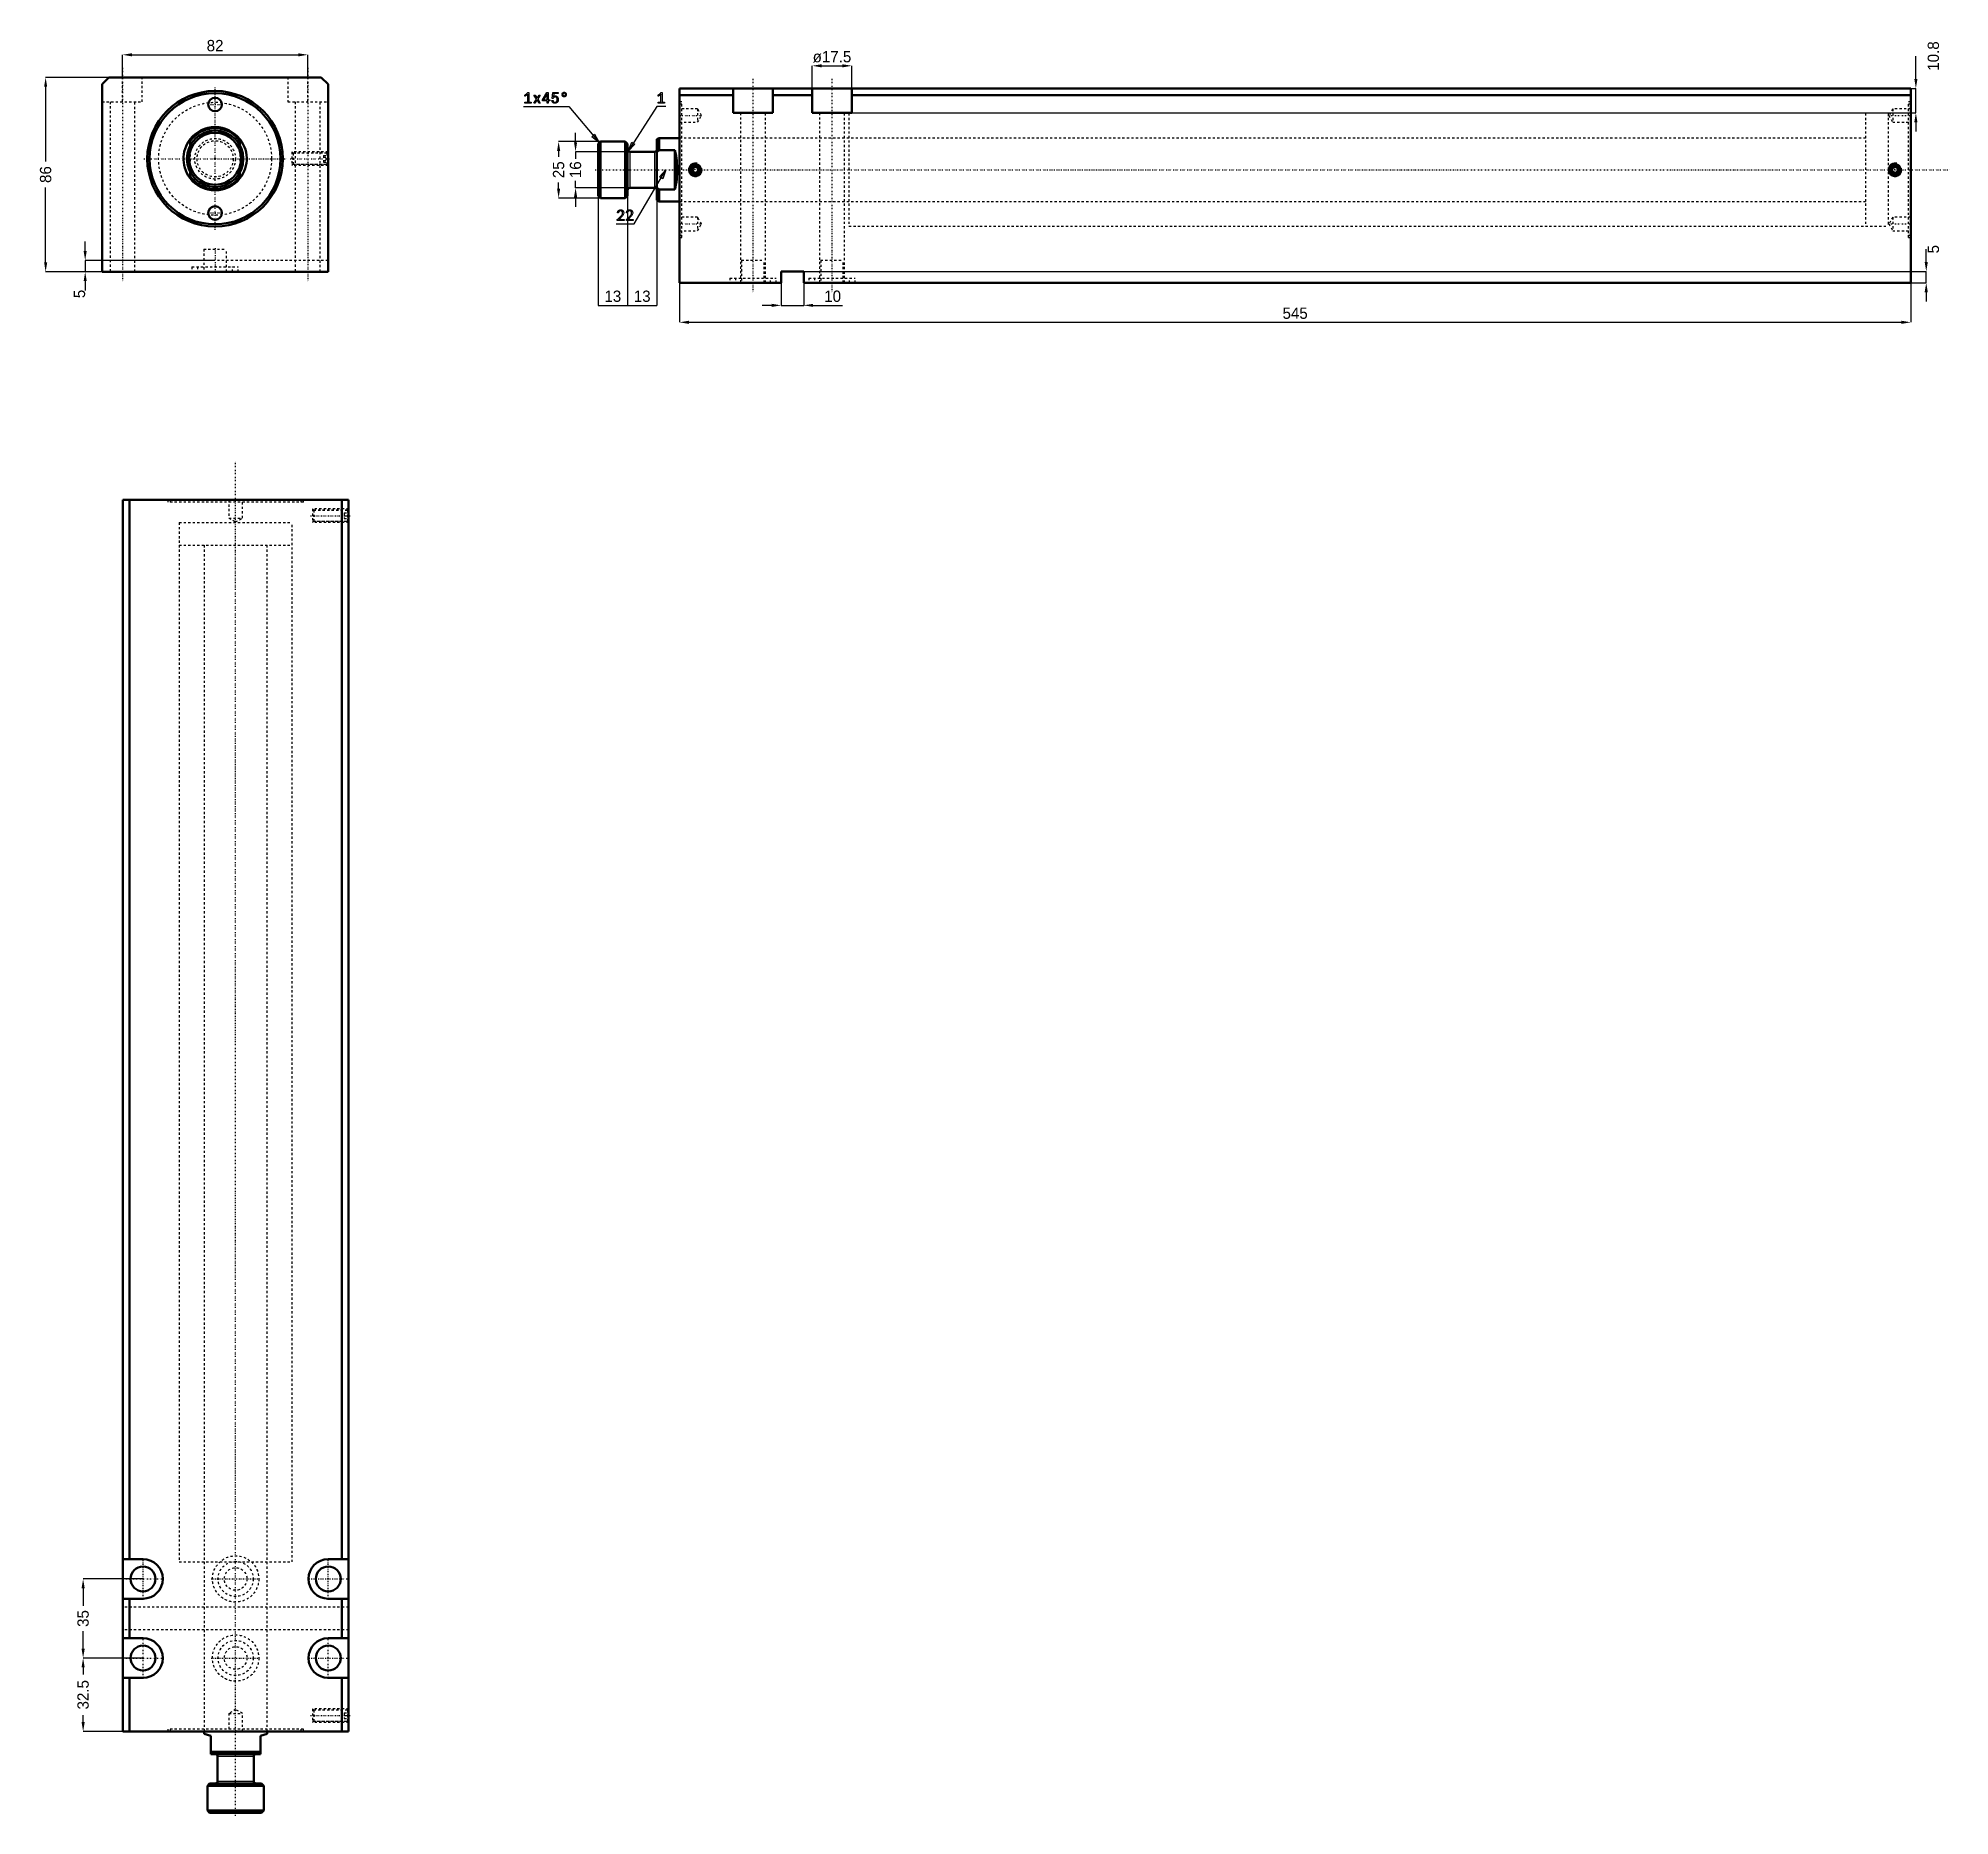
# Model space of a CAD drawing. Header units: millimetres. Extents: x -78 to 768, y -733 to 53.
import ezdxf

# ---------------------------------------------------------------- set-up
doc = ezdxf.new("R2010")
doc.units = ezdxf.units.MM
doc.linetypes.add('Center', pattern=[1.5, 0.45, -0.5, 0.05, -0.5])
doc.linetypes.add('Dashed', pattern=[2, 1, -1])
for name, color, linetype, lineweight in [('2d ConnectionPoints', 7, 'Continuous', 50), ('AM_0', 7, 'Continuous', 50), ('AM_4', 3, 'Continuous', 25), ('AM_5', 3, 'Continuous', 25), ('AM_7', 7, 'Center', 25), ('AM_9', 6, 'Dashed', 25)]:
    doc.layers.add(name, color=color, linetype=linetype, lineweight=lineweight)
doc.dimstyles.new('ISO-25', dxfattribs={"dimtxt": 2.5, "dimasz": 2.5, "dimexe": 1.25, "dimexo": 0.625, "dimtad": 1, "dimtxsty": 'Standard', "dimcen": 2.5, "dimadec": 0, "dimazin": 0, "dimtfac": 1, "dimtmove": 0, "dimatfit": 3, "dimfxl": 0, "dimarcsym": 0})

# ---------------------------------------------------------------- blocks, each defined once
blk = doc.blocks.new('1_JECX_MF_TLA_50_450_0_rod__0_in_JECX_MF_160_TLA_50_450_0__0')
at = {"layer": 'AM_0'}
for p, q in [((-11, 5.94), (-11, 8.66)), ((11, 8.66), (11, 5.94)), ((-11, -8.66), (-11, -5.94)), ((11, -5.94), (11, -8.66))]:
    blk.add_line(p, q, dxfattribs=at)
for points in [[(-11, 8.66), (-11.71, 7.67), (-12.34, 6.62), (-12.87, 5.52), (-13.3, 4.38), (-13.63, 3.2), (-13.86, 2), (-13.98, 0.78), (-13.99, -0.44), (-13.9, -1.65), (-13.7, -2.86), (-13.4, -4.04), (-13, -5.2), (-12.5, -6.31), (-11.9, -7.37), (-11.21, -8.38), (-11, -8.66)], [(11, -8.66), (11.71, -7.67), (12.34, -6.62), (12.87, -5.52), (13.3, -4.38), (13.63, -3.2), (13.86, -2), (13.98, -0.78), (13.99, 0.44), (13.9, 1.65), (13.7, 2.86), (13.4, 4.04), (13, 5.2), (12.5, 6.31), (11.9, 7.37), (11.21, 8.38), (11, 8.66)]]:
    blk.add_lwpolyline(points, dxfattribs=at)
for radius in [12.5, 11.5]:
    blk.add_circle((0, 0), radius, dxfattribs=at)
for radius, start, end in [(14, 38.21321, 141.78679), (13.5, 35.43094, 144.56906), (13.5, 215.43094, 324.56906), (14, 218.21321, 321.78679)]:
    blk.add_arc((0, 0), radius, start, end, dxfattribs=at)
at = {"layer": 'AM_9'}
for p, q in [((-11, 5.94), (-11, -5.94)), ((11, 5.94), (11, -5.94))]:
    blk.add_line(p, q, dxfattribs=at)
for radius in [9, 8]:
    blk.add_circle((0, 0), radius, dxfattribs=at)
blk = doc.blocks.new('2_JECX_MF_EXLA_50_450_0_body__0_in_JECX_MF_160_TLA_50_450_0__0')
at = {"layer": 'AM_0'}
for p, q in [((-47, 36), (-50, 33)), ((47, 36), (-47, 36)), ((50, 33), (47, 36)), ((-50, 33), (-50, -50)), ((50, -50), (50, 33)), ((-50, -50), (50, -50))]:
    blk.add_line(p, q, dxfattribs=at)
for centre, radius in [((0, 0), 30), ((0, 0), 29), ((0, 24), 3), ((0, -24), 3)]:
    blk.add_circle(centre, radius, dxfattribs=at)
at = {"layer": 'AM_5', "linetype": 'Dashed'}
for p, q in [((50, 3), (34, 3)), ((50, -3), (34, -3))]:
    blk.add_line(p, q, dxfattribs=at)
at = {"layer": 'AM_7'}
for p, q in [((-41, 40.3), (-41, -54.3)), ((41, 40.3), (41, -54.3)), ((0, -31.5), (0, 31.5)), ((-3.15, 24), (3.15, 24)), ((-31.5, 0), (31.5, 0)), ((33.2, 0), (50.8, 0)), ((-3.15, -24), (3.15, -24)), ((0, -39.5), (0, -50.5))]:
    blk.add_line(p, q, dxfattribs=at)
at = {"layer": 'AM_9'}
for p, q in [((-41, 25.2), (-41, 36)), ((-32.25, 25.2), (-32.25, 36)), ((32.25, 36), (32.25, 25.2)), ((41, 25.2), (41, 36)), ((-50, 25.2), (-32.25, 25.2)), ((-46.5, 25.2), (-46.5, -50)), ((-35.5, -50), (-35.5, 25.2)), ((32.25, 25.2), (50, 25.2)), ((35.5, 25.2), (35.5, -50)), ((46.5, -50), (46.5, 25.2)), ((34.54, 2.46), (34, 3)), ((34, 3), (34, -3)), ((49.5, 2.4), (34, 2.4)), ((49.46, 2.46), (34.54, 2.46)), ((34.54, 2.46), (34.54, -2.46)), ((48, 1.44), (50, 1.44)), ((48, 1.44), (48, -1.44)), ((48, 0.72), (50, 0.72)), ((50, 3), (49.46, 2.46)), ((49.46, 2.46), (49.46, -2.46)), ((50, 1.9), (49.5, 2.4)), ((49.5, 2.4), (49.5, -2.4)), ((34, -2.4), (49.5, -2.4)), ((34, -3), (34.54, -2.46)), ((34.54, -2.46), (49.46, -2.46)), ((48, -0.72), (50, -0.72)), ((48, -1.44), (50, -1.44)), ((49.46, -2.46), (50, -3)), ((49.5, -2.4), (50, -1.9)), ((-5, -40), (5, -40)), ((-5, -40), (-5, -50)), ((5, -50), (5, -40)), ((50, -45), (-50, -45)), ((-10.25, -47.9), (10.25, -47.9)), ((-10.25, -47.9), (-10.25, -50)), ((-7.75, -47.9), (-7.75, -50)), ((7.75, -50), (7.75, -47.9)), ((10.25, -50), (10.25, -47.9))]:
    blk.add_line(p, q, dxfattribs=at)
blk.add_circle((0, 0), 25, dxfattribs=at)
blk = doc.blocks.new('*D3')
at = {"layer": 'AM_5', "color": 0, "lineweight": -2}
for p, q in [((-41, 36), (-41, 46)), ((-36.83, 46), (36.83, 46)), ((41, 36), (41, 46))]:
    blk.add_line(p, q, dxfattribs=at)
at = {"layer": 'AM_5', "color": 0}
for points in [[(-36.83, 46.69), (-36.83, 45.31), (-41, 46)], [(36.83, 45.31), (36.83, 46.69), (41, 46)]]:
    blk.add_solid(points, dxfattribs=at)
at = {"layer": 'Defpoints', "color": 0}
for p in [(41, 46), (-41, 36), (41, 36)]:
    blk.add_point(p, dxfattribs=at)
at = {"layer": 'AM_5', "color": 0, "insert": (0, 50.05), "char_height": 5, "attachment_point": 5}
blk.add_mtext('82', dxfattribs=at)
blk = doc.blocks.new('*D4')
at = {"layer": 'AM_5', "color": 0, "lineweight": -2}
for p, q in [((-47, 36), (-75, 36)), ((-75, 31.83), (-75, -1.28)), ((-75, -45.83), (-75, -12.72)), ((-50, -50), (-75, -50))]:
    blk.add_line(p, q, dxfattribs=at)
at = {"layer": 'AM_5', "color": 0}
for points in [[(-74.31, 31.83), (-75.69, 31.83), (-75, 36)], [(-75.69, -45.83), (-74.31, -45.83), (-75, -50)]]:
    blk.add_solid(points, dxfattribs=at)
at = {"layer": 'Defpoints', "color": 0}
for p in [(-47, 36), (-75, -50), (-50, -50)]:
    blk.add_point(p, dxfattribs=at)
at = {"layer": 'AM_5', "color": 0, "insert": (-75, -7), "char_height": 5, "attachment_point": 5, "rotation": 90}
blk.add_mtext('86', dxfattribs=at)
blk = doc.blocks.new('*D5')
at = {"layer": 'AM_5', "color": 0, "lineweight": -2}
for p, q in [((-57.5, -40.83), (-57.5, -36.67)), ((0, -45), (-57.5, -45)), ((-57.5, -45), (-57.5, -50)), ((-50, -50), (-57.5, -50)), ((-57.5, -54.17), (-57.5, -58.33))]:
    blk.add_line(p, q, dxfattribs=at)
at = {"layer": 'AM_5', "color": 0}
for points in [[(-58.19, -40.83), (-56.81, -40.83), (-57.5, -45)], [(-56.81, -54.17), (-58.19, -54.17), (-57.5, -50)]]:
    blk.add_solid(points, dxfattribs=at)
at = {"layer": 'Defpoints', "color": 0}
for p in [(-57.5, -50), (-50, -50), (0, -45)]:
    blk.add_point(p, dxfattribs=at)
at = {"layer": 'AM_5', "color": 0, "insert": (-60, -59.83), "char_height": 5, "attachment_point": 5, "rotation": 90}
blk.add_mtext('5', dxfattribs=at)
blk = doc.blocks.new('1_JECX_MF_TLA_50_450_0_rod__0_in_JECX_MF_160_TLA_50_450_0__4')
at = {"layer": 'AM_0'}
for p, q in [((-14, 0), (-14, -1.03)), ((14, -1.03), (14, 0)), ((-11, -2), (-14, -1.03)), ((-11, -10), (-11, -2)), ((14, -1.03), (11, -2)), ((11, -2), (11, -10)), ((-11, -9), (11, -9)), ((-11, -10), (11, -10)), ((-8, -11), (-8, -22)), ((8, -22), (8, -11)), ((-11.5, -23), (-12.5, -24)), ((-12.5, -24), (-12.5, -35)), ((-12.5, -24), (12.5, -24)), ((-11.5, -23), (11.5, -23)), ((12.5, -24), (11.5, -23)), ((12.5, -35), (12.5, -24)), ((-12.5, -35), (12.5, -35)), ((-12.5, -35), (-11.5, -36)), ((-11.5, -36), (11.5, -36)), ((11.5, -36), (12.5, -35))]:
    blk.add_line(p, q, dxfattribs=at)
for centre, start, end in [((-9, -11), 0, 90), ((9, -11), 90, 180), ((-9, -22), 270, 360), ((9, -22), 180, 270)]:
    blk.add_arc(centre, 1, start, end, dxfattribs=at)
at = {"layer": 'AM_4'}
for p, q in [((-8, -11), (8, -11)), ((-8, -22), (8, -22))]:
    blk.add_line(p, q, dxfattribs=at)
at = {"layer": 'AM_7'}
blk.add_line((0, -37.3), (0, 562.25), dxfattribs=at)
at = {"layer": 'AM_9'}
for p, q in [((-25, 535), (25, 535)), ((-25, 535), (-25, 525)), ((25, 525), (25, 535)), ((-25, 525), (25, 525)), ((-14, 525), (-14, 0)), ((14, 0), (14, 525))]:
    blk.add_line(p, q, dxfattribs=at)
blk = doc.blocks.new('2_JECX_MF_EXLA_50_450_0_body__0_in_JECX_MF_160_TLA_50_450_0__4')
at = {"layer": 'AM_0'}
for p, q in [((50, 545), (-50, 545)), ((-50, 545), (-50, 0)), ((-47, 545), (-47, 76.25)), ((47, 545), (47, 76.25)), ((50, 545), (50, 0)), ((-41, 76.25), (-50, 76.25)), ((50, 76.25), (41, 76.25)), ((-50, 58.75), (-41, 58.75)), ((-47, 58.75), (-47, 41.25)), ((41, 58.75), (50, 58.75)), ((47, 58.75), (47, 41.25)), ((-41, 41.25), (-50, 41.25)), ((50, 41.25), (41, 41.25)), ((-50, 23.75), (-41, 23.75)), ((-47, 23.75), (-47, 0)), ((41, 23.75), (50, 23.75)), ((47, 23.75), (47, 0)), ((50, 0), (-50, 0))]:
    blk.add_line(p, q, dxfattribs=at)
for centre in [(-41, 67.5), (41, 67.5), (-41, 32.5), (41, 32.5)]:
    blk.add_circle(centre, 5.5, dxfattribs=at)
for centre, start, end in [((-41, 67.5), 270, 90), ((41, 67.5), 90, 270), ((-41, 32.5), 270, 90), ((41, 32.5), 90, 270)]:
    blk.add_arc(centre, 8.75, start, end, dxfattribs=at)
at = {"layer": 'AM_5', "linetype": 'Dashed'}
for p, q in [((50, 541), (34, 541)), ((50, 535), (34, 535)), ((50, 10), (34, 10)), ((50, 4), (34, 4))]:
    blk.add_line(p, q, dxfattribs=at)
at = {"layer": 'AM_7'}
for p, q in [((33.2, 538), (50.8, 538)), ((-41, 58.3125), (-41, 76.6875)), ((41, 58.3125), (41, 76.6875)), ((-50.1875, 67.5), (-31.8125, 67.5)), ((-10.7625, 67.5), (10.7625, 67.5)), ((31.8125, 67.5), (50.1875, 67.5)), ((-41, 23.3125), (-41, 41.6875)), ((41, 23.3125), (41, 41.6875)), ((-50.1875, 32.5), (-31.8125, 32.5)), ((-10.7625, 32.5), (10.7625, 32.5)), ((31.8125, 32.5), (50.1875, 32.5)), ((33.2, 7), (50.8, 7))]:
    blk.add_line(p, q, dxfattribs=at)
at = {"layer": 'AM_9'}
for p, q in [((-30, 545), (-30, 544)), ((30, 544), (-30, 544)), ((-29, 545), (-29, 544)), ((-3, 545), (-3, 537)), ((3, 537), (3, 545)), ((29, 544), (29, 545)), ((30, 544), (30, 545)), ((-25, 535), (25, 535)), ((-25, 535), (-25, 75)), ((-3, 537), (0, 535.2679)), ((-3, 537), (3, 537)), ((0, 535.2679), (3, 537)), ((25, 75), (25, 535)), ((34, 541), (34, 535)), ((34.5415, 540.4585), (34, 541)), ((49.5, 540.4), (34, 540.4)), ((34, 535.6), (49.5, 535.6)), ((34, 535), (34.5415, 535.5415)), ((49.4585, 540.4585), (34.5415, 540.4585)), ((34.5415, 540.4585), (34.5415, 535.5415)), ((34.5415, 535.5415), (49.4585, 535.5415)), ((48, 539.25), (50, 539.25)), ((48, 539.25), (48, 536.75)), ((48, 538), (50, 538)), ((48, 536.75), (50, 536.75)), ((50, 541), (49.4585, 540.4585)), ((49.4585, 540.4585), (49.4585, 535.5415)), ((49.4585, 535.5415), (50, 535)), ((49.5, 540.4), (49.5, 535.6)), ((50, 539.9), (49.5, 540.4)), ((49.5, 535.6), (50, 536.1)), ((-25, 75), (25, 75)), ((-14, 75), (-14, 0)), ((14, 0), (14, 75)), ((50, 55), (-50, 55)), ((50, 45), (-50, 45)), ((0, 9.7321), (-3, 8)), ((3, 8), (0, 9.7321)), ((34, 10), (34, 4)), ((34.5415, 9.4585), (34, 10)), ((49.5, 9.4), (34, 9.4)), ((49.4585, 9.4585), (34.5415, 9.4585)), ((34.5415, 9.4585), (34.5415, 4.5415)), ((50, 10), (49.4585, 9.4585)), ((49.4585, 9.4585), (49.4585, 4.5415)), ((50, 8.9), (49.5, 9.4)), ((49.5, 9.4), (49.5, 4.6)), ((30, 1), (-30, 1)), ((-30, 1), (-30, 0)), ((-29, 1), (-29, 0)), ((-3, 8), (-3, 0)), ((-3, 8), (3, 8)), ((3, 0), (3, 8)), ((29, 0), (29, 1)), ((30, 0), (30, 1)), ((34, 4.6), (49.5, 4.6)), ((34, 4), (34.5415, 4.5415)), ((34.5415, 4.5415), (49.4585, 4.5415)), ((48, 8.25), (50, 8.25)), ((48, 8.25), (48, 5.75)), ((48, 7), (50, 7)), ((48, 5.75), (50, 5.75)), ((49.4585, 4.5415), (50, 4)), ((49.5, 4.6), (50, 5.1))]:
    blk.add_line(p, q, dxfattribs=at)
for centre, radius in [((0, 67.5), 10.25), ((0, 67.5), 7.75), ((0, 67.5), 5), ((0, 32.5), 10.25), ((0, 32.5), 7.75), ((0, 32.5), 5)]:
    blk.add_circle(centre, radius, dxfattribs=at)
blk = doc.blocks.new('*D11')
at = {"layer": 'AM_5', "color": 0, "lineweight": -2}
for p, q in [((-31.91, -628.49), (-58.41, -628.49)), ((-58.41, -632.65), (-58.41, -640.32)), ((-58.41, -659.32), (-58.41, -651.65)), ((-31.91, -663.49), (-58.41, -663.49))]:
    blk.add_line(p, q, dxfattribs=at)
at = {"layer": 'AM_5', "color": 0}
for points in [[(-59.1, -632.65), (-57.71, -632.65), (-58.41, -628.49)], [(-59.1, -659.32), (-57.71, -659.32), (-58.41, -663.49)]]:
    blk.add_solid(points, dxfattribs=at)
at = {"layer": 'Defpoints', "color": 0}
for p in [(-58.41, -628.49), (-31.91, -628.49), (-31.91, -663.49)]:
    blk.add_point(p, dxfattribs=at)
at = {"layer": 'AM_5', "color": 0, "insert": (-58.41, -645.99), "char_height": 5, "attachment_point": 5, "rotation": 90}
blk.add_mtext('35', dxfattribs=at)
blk = doc.blocks.new('*D12')
at = {"layer": 'AM_5', "color": 0, "lineweight": -2}
for p, q in [((-31.91, -663.49), (-58.41, -663.49)), ((-58.41, -667.65), (-58.41, -670.74)), ((-58.41, -691.82), (-58.41, -688.74)), ((-40.91, -695.99), (-58.41, -695.99))]:
    blk.add_line(p, q, dxfattribs=at)
at = {"layer": 'AM_5', "color": 0}
for points in [[(-59.1, -667.65), (-57.71, -667.65), (-58.41, -663.49)], [(-59.1, -691.82), (-57.71, -691.82), (-58.41, -695.99)]]:
    blk.add_solid(points, dxfattribs=at)
at = {"layer": 'Defpoints', "color": 0}
for p in [(-31.91, -663.49), (-58.41, -695.99), (-40.91, -695.99)]:
    blk.add_point(p, dxfattribs=at)
at = {"layer": 'AM_5', "color": 0, "insert": (-58.41, -679.74), "char_height": 5, "attachment_point": 5, "rotation": 90}
blk.add_mtext('32.5', dxfattribs=at)
blk = doc.blocks.new('1_JECX_MF_TLA_50_450_0_rod__0_in_JECX_MF_160_TLA_50_450_0__2')
at = {"layer": 'AM_0'}
for p, q in [((-35, 12.5), (-36, 11.5)), ((-36, 11.5), (-36, -11.5)), ((-24, 12.5), (-35, 12.5)), ((-35, 12.5), (-35, -12.5)), ((-23, 11.5), (-24, 12.5)), ((-24, 12.5), (-24, -12.5)), ((-23, 11.5), (-23, -11.5)), ((-9, 14), (-10, 13.5)), ((-10, 13.5), (-10, -13.5)), ((-9, 8.66), (-10, 7.83)), ((0, 14), (-9, 14)), ((-9, 14), (-9, 8.66)), ((-2, 8.66), (-9, 8.66)), ((-2, 8.66), (-2, -8.66)), ((-11, 8), (-22, 8)), ((-22, -8), (-11, -8)), ((-36, -11.5), (-35, -12.5)), ((-35, -12.5), (-24, -12.5)), ((-24, -12.5), (-23, -11.5)), ((-10, -13.5), (-9, -14)), ((-9, -8.66), (-2, -8.66)), ((-9, -8.66), (-9, -14)), ((-9, -14), (0, -14))]:
    blk.add_line(p, q, dxfattribs=at)
for points in [[(-2, -8.66), (-1.77, -7.67), (-1.57, -6.62), (-1.39, -5.52), (-1.25, -4.38), (-1.15, -3.2), (-1.07, -2), (-1.03, -0.78), (-1.03, 0.44), (-1.06, 1.65), (-1.12, 2.86), (-1.22, 4.04), (-1.35, 5.2), (-1.51, 6.31), (-1.71, 7.37), (-1.93, 8.38), (-2, 8.66)], [(-10, -7.83), (-9.96, -7.86), (-9, -8.66)]]:
    blk.add_lwpolyline(points, dxfattribs=at)
for centre, start, end in [((-22, 9), 180, 270), ((-11, 9), 270, 0), ((-22, -9), 90, 180), ((-11, -9), 360, 90)]:
    blk.add_arc(centre, 1, start, end, dxfattribs=at)
at = {"layer": 'AM_4'}
for p, q in [((-22, 8), (-22, -8)), ((-11, 8), (-11, -8))]:
    blk.add_line(p, q, dxfattribs=at)
at = {"layer": 'AM_7'}
blk.add_line((-37.3, 0), (562.25, 0), dxfattribs=at)
at = {"layer": 'AM_9'}
for p, q in [((535, 25), (525, 25)), ((525, 25), (525, -25)), ((535, 25), (535, -25)), ((525, 14), (0, 14)), ((0, -14), (525, -14)), ((525, -25), (535, -25))]:
    blk.add_line(p, q, dxfattribs=at)
blk = doc.blocks.new('2_JECX_MF_EXLA_50_450_0_body__0_in_JECX_MF_160_TLA_50_450_0__2')
at = {"layer": 'AM_0'}
for p, q in [((0, -50), (0, 36)), ((545, 36), (0, 36)), ((23.75, 36), (23.75, 25.2)), ((41.25, 25.2), (41.25, 36)), ((58.75, 36), (58.75, 25.2)), ((76.25, 25.2), (76.25, 36)), ((545, -50), (545, 36)), ((23.75, 33), (0, 33)), ((58.75, 33), (41.25, 33)), ((545, 33), (76.25, 33)), ((23.75, 25.2), (41.25, 25.2)), ((58.75, 25.2), (76.25, 25.2)), ((7, 1.44), (5.75, 0.72)), ((5.75, 0.72), (5.75, -0.72)), ((8.25, 0.72), (7, 1.44)), ((8.25, -0.72), (8.25, 0.72)), ((538, 1.44), (536.75, 0.72)), ((536.75, 0.72), (536.75, -0.72)), ((539.25, 0.72), (538, 1.44)), ((539.25, -0.72), (539.25, 0.72)), ((5.75, -0.72), (7, -1.44)), ((7, -1.44), (8.25, -0.72)), ((536.75, -0.72), (538, -1.44)), ((538, -1.44), (539.25, -0.72)), ((45, -50), (0, -50)), ((45, -45), (45, -50)), ((55, -45), (45, -45)), ((55, -50), (55, -45)), ((545, -50), (55, -50))]:
    blk.add_line(p, q, dxfattribs=at)
for centre, radius in [((7, 0), 2.46), ((7, 0), 2.4), ((7, 0), 1.9), ((538, 0), 2.46), ((538, 0), 2.4), ((538, 0), 1.9)]:
    blk.add_circle(centre, radius, dxfattribs=at)
at = {"layer": 'AM_5'}
for centre in [(7, 0), (538, 0)]:
    blk.add_arc(centre, 3, 75, 15, dxfattribs=at)
at = {"layer": 'AM_7'}
for p, q in [((32.5, 40.3), (32.5, -54.3)), ((67.5, 40.3), (67.5, -54.3)), ((-0.49, 24), (10.22, 24)), ((534.78, 24), (545.49, 24)), ((7, -3.15), (7, 3.15)), ((538, -3.15), (538, 3.15)), ((-0.49, -24), (10.22, -24)), ((534.78, -24), (545.49, -24))]:
    blk.add_line(p, q, dxfattribs=at)
at = {"layer": 'AM_9'}
for p, q in [((1, 30), (0, 30)), ((1, 29), (0, 29)), ((8, 27), (0, 27)), ((1, -30), (1, 30)), ((9.73, 24), (8, 27)), ((8, 27), (8, 21)), ((537, 27), (535.27, 24)), ((545, 27), (537, 27)), ((537, 27), (537, 21)), ((544, -30), (544, 30)), ((545, 30), (544, 30)), ((545, 29), (544, 29)), ((0, 21), (8, 21)), ((8, 21), (9.73, 24)), ((27, 25.2), (27, -50)), ((38, -50), (38, 25.2)), ((62, 25.2), (62, -50)), ((73, -50), (73, 25.2)), ((535, 25), (75, 25)), ((75, 25), (75, -25)), ((535, 25), (535, -25)), ((535.27, 24), (537, 21)), ((537, 21), (545, 21)), ((75, 14), (0, 14)), ((0, -14), (75, -14)), ((8, -21), (0, -21)), ((9.73, -24), (8, -21)), ((8, -21), (8, -27)), ((8, -27), (9.73, -24)), ((75, -25), (535, -25)), ((537, -21), (535.27, -24)), ((535.27, -24), (537, -27)), ((545, -21), (537, -21)), ((537, -21), (537, -27)), ((0, -27), (8, -27)), ((0, -29), (1, -29)), ((0, -30), (1, -30)), ((537, -27), (545, -27)), ((544, -29), (545, -29)), ((544, -30), (545, -30)), ((27.5, -40), (37.5, -40)), ((27.5, -40), (27.5, -50)), ((37.5, -50), (37.5, -40)), ((62.5, -40), (72.5, -40)), ((62.5, -40), (62.5, -50)), ((72.5, -50), (72.5, -40)), ((22.25, -47.9), (42.75, -47.9)), ((22.25, -47.9), (22.25, -50)), ((24.75, -47.9), (24.75, -50)), ((40.25, -50), (40.25, -47.9)), ((42.75, -50), (42.75, -47.9)), ((57.25, -47.9), (77.75, -47.9)), ((57.25, -47.9), (57.25, -50)), ((59.75, -47.9), (59.75, -50)), ((75.25, -50), (75.25, -47.9)), ((77.75, -50), (77.75, -47.9))]:
    blk.add_line(p, q, dxfattribs=at)
blk = doc.blocks.new('*D25')
at = {"layer": 'AM_5', "color": 0, "lineweight": -2}
for p, q in [((264.3, 31.13), (264.3, 41.13)), ((268.47, 41.13), (277.64, 41.13)), ((281.8, 31.13), (281.8, 41.13))]:
    blk.add_line(p, q, dxfattribs=at)
at = {"layer": 'AM_5', "color": 0}
for points in [[(268.47, 41.82), (268.47, 40.43), (264.3, 41.13)], [(277.64, 41.82), (277.64, 40.43), (281.8, 41.13)]]:
    blk.add_solid(points, dxfattribs=at)
at = {"layer": 'Defpoints', "color": 0}
for p in [(281.8, 41.13), (264.3, 31.13), (281.8, 31.13)]:
    blk.add_point(p, dxfattribs=at)
at = {"layer": 'AM_5', "color": 0, "insert": (273.05, 45.13), "char_height": 5, "attachment_point": 5}
blk.add_mtext('ø17.5', dxfattribs=at)
blk = doc.blocks.new('*D26')
at = {"layer": 'AM_5', "color": 0, "lineweight": -2}
for p, q in [((752.8, 35.29), (752.8, 45.46)), ((281.8, 31.13), (752.8, 31.13)), ((752.8, 20.33), (752.8, 31.13)), ((281.8, 20.33), (752.8, 20.33)), ((752.8, 16.16), (752.8, 11.99))]:
    blk.add_line(p, q, dxfattribs=at)
at = {"layer": 'AM_5', "color": 0}
for points in [[(752.11, 35.29), (753.5, 35.29), (752.8, 31.13)], [(752.11, 16.16), (753.5, 16.16), (752.8, 20.33)]]:
    blk.add_solid(points, dxfattribs=at)
at = {"layer": 'Defpoints', "color": 0}
for p in [(281.8, 31.13), (752.8, 31.13), (281.8, 20.33)]:
    blk.add_point(p, dxfattribs=at)
at = {"layer": 'AM_5', "color": 0, "insert": (760.55, 45.46), "char_height": 5, "attachment_point": 5, "rotation": 90}
blk.add_mtext('10.8', dxfattribs=at)
blk = doc.blocks.new('*D27')
at = {"layer": 'AM_5', "color": 0, "lineweight": -2}
for p, q in [((205.55, -54.87), (205.55, -72.37)), ((750.55, -54.87), (750.55, -72.37)), ((209.72, -72.37), (746.39, -72.37))]:
    blk.add_line(p, q, dxfattribs=at)
at = {"layer": 'AM_5', "color": 0}
for points in [[(209.72, -71.68), (209.72, -73.07), (205.55, -72.37)], [(746.39, -71.68), (746.39, -73.07), (750.55, -72.37)]]:
    blk.add_solid(points, dxfattribs=at)
at = {"layer": 'Defpoints', "color": 0}
for p in [(205.55, -54.87), (750.55, -54.87), (750.55, -72.37)]:
    blk.add_point(p, dxfattribs=at)
at = {"layer": 'AM_5', "color": 0, "insert": (478.05, -68.37), "char_height": 5, "attachment_point": 5}
blk.add_mtext('545', dxfattribs=at)
blk = doc.blocks.new('*D28')
at = {"layer": 'AM_5', "color": 0, "lineweight": -2}
for p, q in [((182.55, -16.37), (182.55, -64.87)), ((195.55, -13.87), (195.55, -64.87)), ((182.55, -64.87), (195.55, -64.87))]:
    blk.add_line(p, q, dxfattribs=at)
at = {"layer": 'Defpoints', "color": 0}
for p in [(182.55, -16.37), (195.55, -13.87), (195.55, -64.87)]:
    blk.add_point(p, dxfattribs=at)
at = {"layer": 'AM_5', "color": 0, "insert": (189.05, -60.87), "char_height": 5, "attachment_point": 5}
blk.add_mtext('13', dxfattribs=at)
blk = doc.blocks.new('*D29')
at = {"layer": 'AM_5', "color": 0, "lineweight": -2}
for p, q in [((169.55, -16.37), (169.55, -64.87)), ((182.55, -16.37), (182.55, -64.87)), ((169.55, -64.87), (182.55, -64.87))]:
    blk.add_line(p, q, dxfattribs=at)
at = {"layer": 'Defpoints', "color": 0}
for p in [(169.55, -16.37), (182.55, -16.37), (182.55, -64.87)]:
    blk.add_point(p, dxfattribs=at)
at = {"layer": 'AM_5', "color": 0, "insert": (176.05, -60.87), "char_height": 5, "attachment_point": 5}
blk.add_mtext('13', dxfattribs=at)
blk = doc.blocks.new('*D30')
at = {"layer": 'AM_5', "color": 0, "lineweight": -2}
for p, q in [((170.55, 7.63), (152.05, 7.63)), ((152.05, 3.46), (152.05, 0.79)), ((152.05, -13.21), (152.05, -10.54)), ((170.55, -17.37), (152.05, -17.37))]:
    blk.add_line(p, q, dxfattribs=at)
at = {"layer": 'AM_5', "color": 0}
for points in [[(151.36, 3.46), (152.75, 3.46), (152.05, 7.63)], [(151.36, -13.21), (152.75, -13.21), (152.05, -17.37)]]:
    blk.add_solid(points, dxfattribs=at)
at = {"layer": 'Defpoints', "color": 0}
for p in [(152.05, 7.63), (170.55, 7.63), (170.55, -17.37)]:
    blk.add_point(p, dxfattribs=at)
at = {"layer": 'AM_5', "color": 0, "insert": (152.05, -4.87), "char_height": 5, "attachment_point": 5, "rotation": 90}
blk.add_mtext('25', dxfattribs=at)
blk = doc.blocks.new('*D31')
at = {"layer": 'AM_5', "color": 0, "lineweight": -2}
for p, q in [((159.55, 7.29), (159.55, 11.46)), ((183.55, 3.13), (159.55, 3.13)), ((159.55, 3.13), (159.55, -0.04)), ((159.55, -12.87), (159.55, -9.71)), ((183.55, -12.87), (159.55, -12.87)), ((159.55, -17.04), (159.55, -21.21))]:
    blk.add_line(p, q, dxfattribs=at)
at = {"layer": 'AM_5', "color": 0}
for points in [[(158.86, 7.29), (160.25, 7.29), (159.55, 3.13)], [(158.86, -17.04), (160.25, -17.04), (159.55, -12.87)]]:
    blk.add_solid(points, dxfattribs=at)
at = {"layer": 'Defpoints', "color": 0}
for p in [(159.55, 3.13), (183.55, 3.13), (183.55, -12.87)]:
    blk.add_point(p, dxfattribs=at)
at = {"layer": 'AM_5', "color": 0, "insert": (159.55, -4.87), "char_height": 5, "attachment_point": 5, "rotation": 90}
blk.add_mtext('16', dxfattribs=at)
blk = doc.blocks.new('*D32')
at = {"layer": 'AM_5', "color": 0, "lineweight": -2}
for p, q in [((250.55, -49.87), (250.55, -64.87)), ((260.55, -54.87), (260.55, -64.87)), ((246.39, -64.87), (242.22, -64.87)), ((250.55, -64.87), (260.55, -64.87)), ((264.72, -64.87), (277.77, -64.87))]:
    blk.add_line(p, q, dxfattribs=at)
at = {"layer": 'AM_5', "color": 0}
for points in [[(246.39, -64.18), (246.39, -65.57), (250.55, -64.87)], [(264.72, -64.18), (264.72, -65.57), (260.55, -64.87)]]:
    blk.add_solid(points, dxfattribs=at)
at = {"layer": 'Defpoints', "color": 0}
for p in [(250.55, -49.87), (260.55, -54.87), (260.55, -64.87)]:
    blk.add_point(p, dxfattribs=at)
at = {"layer": 'AM_5', "color": 0, "insert": (273.35, -60.87), "char_height": 5, "attachment_point": 5}
blk.add_mtext('10', dxfattribs=at)
blk = doc.blocks.new('*D33')
at = {"layer": 'AM_5', "color": 0, "lineweight": -2}
for p, q in [((757.39, -45.71), (757.39, -40.04)), ((250.55, -49.87), (757.39, -49.87)), ((757.39, -54.87), (757.39, -49.87)), ((260.55, -54.87), (757.39, -54.87)), ((757.39, -59.04), (757.39, -63.21))]:
    blk.add_line(p, q, dxfattribs=at)
at = {"layer": 'AM_5', "color": 0}
for points in [[(756.69, -45.71), (758.08, -45.71), (757.39, -49.87)], [(756.69, -59.04), (758.08, -59.04), (757.39, -54.87)]]:
    blk.add_solid(points, dxfattribs=at)
at = {"layer": 'Defpoints', "color": 0}
for p in [(250.55, -49.87), (260.55, -54.87), (757.39, -54.87)]:
    blk.add_point(p, dxfattribs=at)
at = {"layer": 'AM_5', "color": 0, "insert": (760.55, -40.04), "char_height": 5, "attachment_point": 5, "rotation": 90}
blk.add_mtext('5', dxfattribs=at)

msp = doc.modelspace()

# ---------------------------------------------------------------- linework, layer by layer
at = {"layer": '2d ConnectionPoints'}
for p in [(0, 0), (205.554, -4.872), (9.092, -695.986)]:
    msp.add_point(p, dxfattribs=at)
at = {"layer": 'AM_5'}
for p, q in [((136.554, 23.128), (156.554, 23.128)), ((156.554, 23.128), (170.054, 7.128)), ((195.554, 23.128), (182.847, 3.421)), ((199.554, 23.128), (195.554, 23.128)), ((185.554, -28.872), (199.554, -4.872)), ((177.554, -28.872), (185.554, -28.872))]:
    msp.add_line(p, q, dxfattribs=at)
for points in [[(137.162, 25.044), (138.358, 25.044), (138.358, 28.561), (138.358, 28.561), (138.293, 28.496), (138.185, 28.395), (138.185, 28.395), (138.061, 28.289), (137.971, 28.216), (137.971, 28.216), (137.877, 28.144), (137.735, 28.041), (137.735, 28.041), (137.592, 27.945), (137.496, 27.885), (137.496, 27.885), (137.403, 27.83), (137.273, 27.765), (137.273, 27.765), (137.155, 27.717), (137.084, 27.696), (137.084, 28.19), (137.084, 28.19), (137.173, 28.232), (137.312, 28.313), (137.312, 28.313), (137.46, 28.413), (137.563, 28.491), (137.563, 28.491), (137.666, 28.575), (137.817, 28.704), (137.817, 28.704), (137.962, 28.839), (138.055, 28.931), (138.055, 28.931), (138.144, 29.023), (138.263, 29.151), (138.263, 29.151), (138.364, 29.268), (138.423, 29.341), (138.839, 29.341), (138.839, 25.044), (139.924, 25.044), (139.924, 24.628), (137.162, 24.628), (137.162, 25.044)], [(142.224, 26.413), (141.126, 28.203), (141.695, 28.203), (142.514, 26.848), (143.375, 28.203), (143.892, 28.203), (142.806, 26.455), (143.944, 24.628), (143.368, 24.628), (142.504, 26.032), (141.591, 24.628), (141.064, 24.628), (142.224, 26.413)], [(146.978, 25.668), (144.872, 25.668), (144.872, 26.091), (146.79, 29.341), (147.433, 29.341), (147.433, 26.107), (148.135, 26.107), (148.135, 25.668), (147.433, 25.668), (147.433, 24.628), (146.978, 24.628), (146.978, 25.668)], [(146.985, 26.107), (146.985, 28.795), (145.431, 26.107), (146.985, 26.107)], [(150.436, 24.57), (150.436, 24.57), (150.289, 24.575), (150.08, 24.601), (150.08, 24.601), (149.883, 24.65), (149.76, 24.695), (149.76, 24.695), (149.644, 24.75), (149.488, 24.855), (149.488, 24.855), (149.354, 24.983), (149.277, 25.083), (149.277, 25.083), (149.212, 25.194), (149.142, 25.381), (149.142, 25.381), (149.104, 25.592), (149.097, 25.746), (149.604, 25.746), (149.604, 25.746), (149.613, 25.6), (149.663, 25.41), (149.663, 25.41), (149.754, 25.253), (149.839, 25.168), (149.839, 25.168), (149.939, 25.098), (150.111, 25.022), (150.111, 25.022), (150.309, 24.981), (150.455, 24.973), (150.455, 24.973), (150.581, 24.98), (150.753, 25.016), (150.753, 25.016), (150.904, 25.083), (150.995, 25.145), (150.995, 25.145), (151.076, 25.218), (151.181, 25.344), (151.181, 25.344), (151.265, 25.489), (151.31, 25.597), (151.31, 25.597), (151.346, 25.711), (151.386, 25.889), (151.386, 25.889), (151.407, 26.077), (151.411, 26.208), (151.411, 26.208), (151.407, 26.327), (151.386, 26.501), (151.386, 26.501), (151.348, 26.667), (151.313, 26.775), (151.313, 26.775), (151.27, 26.877), (151.191, 27.014), (151.191, 27.014), (151.093, 27.133), (151.017, 27.202), (151.017, 27.202), (150.934, 27.261), (150.796, 27.324), (150.796, 27.324), (150.64, 27.358), (150.527, 27.365), (150.527, 27.365), (150.406, 27.357), (150.236, 27.315), (150.236, 27.315), (150.078, 27.238), (149.981, 27.167), (149.981, 27.167), (149.892, 27.081), (149.782, 26.932), (149.782, 26.932), (149.701, 26.756), (149.662, 26.624), (149.168, 26.624), (149.506, 29.354), (151.801, 29.354), (151.801, 28.931), (149.968, 28.931), (149.76, 27.368), (149.76, 27.368), (149.828, 27.452), (149.936, 27.562), (149.936, 27.562), (150.049, 27.652), (150.127, 27.701), (150.127, 27.701), (150.209, 27.742), (150.342, 27.785), (150.342, 27.785), (150.488, 27.809), (150.592, 27.813), (150.592, 27.813), (150.751, 27.805), (150.974, 27.76), (150.974, 27.76), (151.176, 27.676), (151.3, 27.599), (151.3, 27.599), (151.414, 27.507), (151.563, 27.346), (151.563, 27.346), (151.687, 27.157), (151.755, 27.015), (151.755, 27.015), (151.811, 26.865), (151.872, 26.626), (151.872, 26.626), (151.905, 26.372), (151.911, 26.195), (151.911, 26.195), (151.904, 26.008), (151.865, 25.744), (151.865, 25.744), (151.793, 25.5), (151.726, 25.348), (151.726, 25.348), (151.646, 25.207), (151.503, 25.02), (151.503, 25.02), (151.334, 24.863), (151.206, 24.775), (151.206, 24.775), (151.068, 24.701), (150.846, 24.621), (150.846, 24.621), (150.606, 24.578), (150.436, 24.57)], [(154.51, 27.423), (154.51, 27.423), (154.408, 27.429), (154.26, 27.457), (154.26, 27.457), (154.119, 27.51), (154.029, 27.558), (154.029, 27.558), (153.945, 27.616), (153.831, 27.717), (153.831, 27.717), (153.734, 27.835), (153.678, 27.924), (153.678, 27.924), (153.632, 28.018), (153.581, 28.164), (153.581, 28.164), (153.554, 28.318), (153.548, 28.424), (153.548, 28.424), (153.554, 28.531), (153.581, 28.684), (153.581, 28.684), (153.632, 28.831), (153.678, 28.925), (153.678, 28.925), (153.734, 29.013), (153.831, 29.132), (153.831, 29.132), (153.945, 29.233), (154.029, 29.29), (154.029, 29.29), (154.119, 29.339), (154.26, 29.392), (154.26, 29.392), (154.408, 29.42), (154.51, 29.425), (154.51, 29.425), (154.613, 29.42), (154.76, 29.392), (154.76, 29.392), (154.9, 29.339), (154.99, 29.29), (154.99, 29.29), (155.074, 29.233), (155.186, 29.132), (155.186, 29.132), (155.283, 29.014), (155.338, 28.926), (155.338, 28.926), (155.384, 28.833), (155.434, 28.686), (155.434, 28.686), (155.461, 28.532), (155.466, 28.424), (155.466, 28.424), (155.461, 28.317), (155.434, 28.162), (155.434, 28.162), (155.384, 28.016), (155.338, 27.922), (155.338, 27.922), (155.283, 27.834), (155.186, 27.717), (155.186, 27.717), (155.074, 27.616), (154.99, 27.558), (154.99, 27.558), (154.9, 27.51), (154.76, 27.457), (154.76, 27.457), (154.613, 27.429), (154.51, 27.423)], [(154.51, 27.82), (154.51, 27.82), (154.572, 27.823), (154.661, 27.84), (154.661, 27.84), (154.745, 27.872), (154.8, 27.901), (154.8, 27.901), (154.851, 27.936), (154.919, 27.997), (154.919, 27.997), (154.978, 28.068), (155.011, 28.122), (155.011, 28.122), (155.039, 28.179), (155.069, 28.267), (155.069, 28.267), (155.086, 28.36), (155.089, 28.424), (155.089, 28.424), (155.086, 28.488), (155.069, 28.581), (155.069, 28.581), (155.039, 28.67), (155.011, 28.727), (155.011, 28.727), (154.978, 28.78), (154.919, 28.852), (154.919, 28.852), (154.851, 28.913), (154.8, 28.948), (154.8, 28.948), (154.745, 28.977), (154.661, 29.008), (154.661, 29.008), (154.572, 29.026), (154.51, 29.029), (154.51, 29.029), (154.449, 29.026), (154.36, 29.008), (154.36, 29.008), (154.274, 28.977), (154.22, 28.948), (154.22, 28.948), (154.168, 28.913), (154.099, 28.852), (154.099, 28.852), (154.039, 28.78), (154.005, 28.727), (154.005, 28.727), (153.976, 28.67), (153.945, 28.581), (153.945, 28.581), (153.929, 28.488), (153.925, 28.424), (153.925, 28.424), (153.929, 28.36), (153.945, 28.267), (153.945, 28.267), (153.976, 28.179), (154.005, 28.122), (154.005, 28.122), (154.039, 28.068), (154.099, 27.997), (154.099, 27.997), (154.168, 27.936), (154.22, 27.901), (154.22, 27.901), (154.274, 27.872), (154.36, 27.84), (154.36, 27.84), (154.449, 27.823), (154.51, 27.82)], [(196.162, 25.044), (197.358, 25.044), (197.358, 28.561), (197.358, 28.561), (197.293, 28.496), (197.185, 28.395), (197.185, 28.395), (197.061, 28.289), (196.971, 28.216), (196.971, 28.216), (196.877, 28.144), (196.735, 28.041), (196.735, 28.041), (196.592, 27.945), (196.496, 27.885), (196.496, 27.885), (196.403, 27.83), (196.273, 27.765), (196.273, 27.765), (196.155, 27.717), (196.084, 27.696), (196.084, 28.19), (196.084, 28.19), (196.173, 28.232), (196.312, 28.313), (196.312, 28.313), (196.46, 28.413), (196.563, 28.491), (196.563, 28.491), (196.666, 28.575), (196.817, 28.704), (196.817, 28.704), (196.962, 28.839), (197.055, 28.931), (197.055, 28.931), (197.144, 29.023), (197.263, 29.151), (197.263, 29.151), (197.364, 29.268), (197.423, 29.341), (197.839, 29.341), (197.839, 25.044), (198.924, 25.044), (198.924, 24.628), (196.162, 24.628), (196.162, 25.044)], [(170.054, 7.128), (166.73, 9.775), (168.004, 10.85), (170.054, 7.128)], [(182.847, 3.421), (184.404, 7.375), (185.805, 6.471), (182.847, 3.421)], [(199.554, -4.872), (198.174, -8.891), (196.735, -8.051), (199.554, -4.872)], [(178.201, -26.761), (178.201, -26.761), (178.415, -26.565), (178.72, -26.279), (178.72, -26.279), (179.006, -26.003), (179.185, -25.823), (179.185, -25.823), (179.358, -25.642), (179.605, -25.358), (179.605, -25.358), (179.838, -25.058), (179.985, -24.85), (179.985, -24.85), (180.115, -24.642), (180.256, -24.346), (180.256, -24.346), (180.331, -24.069), (180.346, -23.894), (180.346, -23.894), (180.341, -23.796), (180.318, -23.658), (180.318, -23.658), (180.275, -23.529), (180.235, -23.449), (180.235, -23.449), (180.188, -23.374), (180.104, -23.276), (180.104, -23.276), (180.005, -23.193), (179.931, -23.147), (179.931, -23.147), (179.852, -23.108), (179.726, -23.066), (179.726, -23.066), (179.592, -23.044), (179.497, -23.039), (179.497, -23.039), (179.393, -23.044), (179.246, -23.067), (179.246, -23.067), (179.108, -23.11), (179.023, -23.15), (179.023, -23.15), (178.943, -23.198), (178.838, -23.285), (178.838, -23.285), (178.748, -23.39), (178.698, -23.47), (178.698, -23.47), (178.656, -23.557), (178.61, -23.699), (178.61, -23.699), (178.586, -23.854), (178.581, -23.966), (178.093, -23.966), (178.093, -23.966), (178.101, -23.799), (178.141, -23.567), (178.141, -23.567), (178.214, -23.356), (178.282, -23.228), (178.282, -23.228), (178.363, -23.11), (178.503, -22.957), (178.503, -22.957), (178.668, -22.83), (178.791, -22.76), (178.791, -22.76), (178.921, -22.703), (179.127, -22.641), (179.127, -22.641), (179.345, -22.607), (179.497, -22.601), (179.497, -22.601), (179.64, -22.607), (179.846, -22.638), (179.846, -22.638), (180.043, -22.696), (180.17, -22.75), (180.17, -22.75), (180.29, -22.816), (180.451, -22.935), (180.451, -22.935), (180.589, -23.079), (180.669, -23.189), (180.669, -23.189), (180.736, -23.309), (180.809, -23.504), (180.809, -23.504), (180.848, -23.718), (180.856, -23.871), (180.856, -23.871), (180.845, -24.045), (180.787, -24.311), (180.787, -24.311), (180.679, -24.585), (180.58, -24.772), (180.58, -24.772), (180.465, -24.958), (180.28, -25.226), (180.28, -25.226), (180.078, -25.483), (179.935, -25.648), (179.935, -25.648), (179.78, -25.815), (179.52, -26.086), (179.52, -26.086), (179.227, -26.381), (179.013, -26.592), (178.669, -26.93), (180.996, -26.933), (180.996, -27.372), (178.028, -27.372), (178.028, -26.917), (178.201, -26.761)], [(182.201, -26.761), (182.201, -26.761), (182.415, -26.565), (182.72, -26.279), (182.72, -26.279), (183.006, -26.003), (183.185, -25.823), (183.185, -25.823), (183.358, -25.642), (183.605, -25.358), (183.605, -25.358), (183.838, -25.058), (183.985, -24.85), (183.985, -24.85), (184.115, -24.642), (184.256, -24.346), (184.256, -24.346), (184.331, -24.069), (184.346, -23.894), (184.346, -23.894), (184.341, -23.796), (184.318, -23.658), (184.318, -23.658), (184.275, -23.529), (184.235, -23.449), (184.235, -23.449), (184.188, -23.374), (184.104, -23.276), (184.104, -23.276), (184.005, -23.193), (183.931, -23.147), (183.931, -23.147), (183.852, -23.108), (183.726, -23.066), (183.726, -23.066), (183.592, -23.044), (183.497, -23.039), (183.497, -23.039), (183.393, -23.044), (183.246, -23.067), (183.246, -23.067), (183.108, -23.11), (183.023, -23.15), (183.023, -23.15), (182.943, -23.198), (182.838, -23.285), (182.838, -23.285), (182.748, -23.39), (182.698, -23.47), (182.698, -23.47), (182.656, -23.557), (182.61, -23.699), (182.61, -23.699), (182.586, -23.854), (182.581, -23.966), (182.093, -23.966), (182.093, -23.966), (182.101, -23.799), (182.141, -23.567), (182.141, -23.567), (182.214, -23.356), (182.282, -23.228), (182.282, -23.228), (182.363, -23.11), (182.503, -22.957), (182.503, -22.957), (182.668, -22.83), (182.791, -22.76), (182.791, -22.76), (182.921, -22.703), (183.127, -22.641), (183.127, -22.641), (183.345, -22.607), (183.497, -22.601), (183.497, -22.601), (183.64, -22.607), (183.846, -22.638), (183.846, -22.638), (184.043, -22.696), (184.17, -22.75), (184.17, -22.75), (184.29, -22.816), (184.451, -22.935), (184.451, -22.935), (184.589, -23.079), (184.669, -23.189), (184.669, -23.189), (184.736, -23.309), (184.809, -23.504), (184.809, -23.504), (184.848, -23.718), (184.856, -23.871), (184.856, -23.871), (184.845, -24.045), (184.787, -24.311), (184.787, -24.311), (184.679, -24.585), (184.58, -24.772), (184.58, -24.772), (184.465, -24.958), (184.28, -25.226), (184.28, -25.226), (184.078, -25.483), (183.935, -25.648), (183.935, -25.648), (183.78, -25.815), (183.52, -26.086), (183.52, -26.086), (183.227, -26.381), (183.013, -26.592), (182.669, -26.93), (184.996, -26.933), (184.996, -27.372), (182.028, -27.372), (182.028, -26.917), (182.201, -26.761)]]:
    msp.add_lwpolyline(points, dxfattribs=at)

# ---------------------------------------------------------------- block references
for name, p in [('2_JECX_MF_EXLA_50_450_0_body__0_in_JECX_MF_160_TLA_50_450_0__0', (0, 0)), ('2_JECX_MF_EXLA_50_450_0_body__0_in_JECX_MF_160_TLA_50_450_0__2', (205.554, -4.872)), ('1_JECX_MF_TLA_50_450_0_rod__0_in_JECX_MF_160_TLA_50_450_0__2', (205.554, -4.872)), ('1_JECX_MF_TLA_50_450_0_rod__0_in_JECX_MF_160_TLA_50_450_0__0', (0, 0)), ('1_JECX_MF_TLA_50_450_0_rod__0_in_JECX_MF_160_TLA_50_450_0__4', (9.092, -695.986)), ('2_JECX_MF_EXLA_50_450_0_body__0_in_JECX_MF_160_TLA_50_450_0__4', (9.092, -695.986))]:
    msp.add_blockref(name, p)

# ---------------------------------------------------------------- dimensions: what is measured, and where the dimension line sits
for base, p1, p2, text, override, picture, middle in [((41, 46), (-41, 36), (41, 36), '82', {"dimtxt": 5, "dimasz": 4.166667, "dimexe": 0, "dimexo": 0, "dimgap": 1.5}, '*D3', (0, 46)), ((281.804, 41.128), (264.304, 31.128), (281.804, 31.128), 'ø17.5', {"dimtxt": 5, "dimasz": 4.166667, "dimexe": 0, "dimexo": 0, "dimgap": 1.5}, '*D25', (273.054, 41.128)), ((182.554, -64.872), (169.554, -16.372), (182.554, -16.372), '13', {"dimtxt": 5, "dimasz": 0, "dimexe": 0, "dimexo": 0, "dimgap": 1.5}, '*D29', (176.054, -64.872)), ((195.554, -64.872), (182.554, -16.372), (195.554, -13.872), '13', {"dimtxt": 5, "dimasz": 0, "dimexe": 0, "dimexo": 0, "dimgap": 1.5}, '*D28', (189.054, -64.872)), ((260.554, -64.872), (250.554, -49.872), (260.554, -54.872), '10', {"dimtxt": 5, "dimasz": 4.166667, "dimexe": 0, "dimexo": 0, "dimgap": 1.5}, '*D32', (273.353, -64.872)), ((750.554, -72.372), (205.554, -54.872), (750.554, -54.872), '545', {"dimtxt": 5, "dimasz": 4.166667, "dimexe": 0, "dimexo": 0, "dimgap": 1.5}, '*D27', (478.054, -72.372))]:
    dim = msp.add_linear_dim(base=base, p1=p1, p2=p2, text=text, dimstyle='ISO-25', override=override, dxfattribs=at)
    dim.commit()
    dim.dimension.update_dxf_attribs({"geometry": picture, "text_midpoint": middle, "dimtype": 160})
for base, p1, p2, text, picture, middle in [((752.804, 31.128), (281.804, 20.328), (281.804, 31.128), '10.8', '*D26', (760.554, 45.462)), ((-75, -50), (-47, 36), (-50, -50), '86', '*D4', (-75, -7)), ((159.554, 3.128), (183.554, -12.872), (183.554, 3.128), '16', '*D31', (159.554, -4.872)), ((152.054, 7.628), (170.554, -17.372), (170.554, 7.628), '25', '*D30', (152.054, -4.872)), ((-57.5, -50), (0, -45), (-50, -50), '5', '*D5', (-60, -59.833)), ((757.387, -54.872), (250.554, -49.872), (260.554, -54.872), '5', '*D33', (760.554, -40.038)), ((-58.408, -628.486), (-31.908, -663.486), (-31.908, -628.486), '35', '*D11', (-58.408, -645.986)), ((-58.408, -695.986), (-31.908, -663.486), (-40.908, -695.986), '32.5', '*D12', (-58.408, -679.736))]:
    dim = msp.add_linear_dim(base=base, p1=p1, p2=p2, angle=90, text=text, dimstyle='ISO-25', override={"dimtxt": 5, "dimasz": 4.166667, "dimexe": 0, "dimexo": 0, "dimgap": 1.5}, dxfattribs=at)
    dim.commit()
    dim.dimension.update_dxf_attribs({"geometry": picture, "text_midpoint": middle, "dimtype": 160, "text_rotation": 90})

doc.saveas('drawing.dxf')
